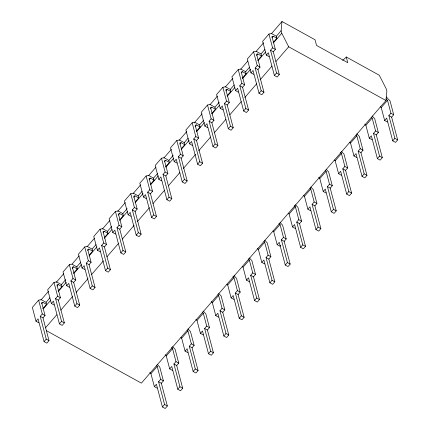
<?xml version="1.0" encoding="UTF-8"?>
<svg xmlns="http://www.w3.org/2000/svg" width="430" height="430" viewBox="0 0 430 430"><rect width="100%" height="100%" fill="white"/><g stroke="black" fill="none" stroke-linecap="round" stroke-linejoin="round"><path stroke-width="0.64" d="M46.451 330.697L141.379 383.135L385.968 100.523L288.691 46.789L281.784 33.255L281.113 30.718L282.01 21.5L315.034 39.743L316.539 45.429L347.762 62.678L346.257 56.991A19.973 16.136 -14.8 0 1 342.597 60.307M385.968 100.523L386.866 91.3L386.194 88.763L379.281 75.234L346.257 56.991M42.817 308.708L46.59 304.349L46.058 302.322L41.156 299.613L38.635 300.167L32.347 307.428L35.991 321.226L38.77 322.763M58.168 290.97L61.941 286.611L61.404 284.585L56.507 281.876L53.981 282.429L47.698 289.691L51.342 303.489L54.121 305.026M73.939 272.749L77.293 268.874L76.755 266.847L71.853 264.138L69.332 264.692L63.049 271.953L66.693 285.751L69.472 287.288M89.29 255.011L92.644 251.136L92.106 249.11L87.204 246.401L84.683 246.954L78.4 254.216L82.044 268.014L84.823 269.551M104.243 237.731L108.016 233.377L107.478 231.351L102.576 228.642L100.056 229.195L93.772 236.457L97.416 250.255L100.195 251.792M119.594 219.993L123.367 215.64L122.829 213.613L117.927 210.904L115.407 211.458L109.123 218.72L112.767 232.517L115.546 234.054M135.364 201.772L138.718 197.902L138.18 195.876L133.279 193.167L130.758 193.72L124.474 200.982L128.119 214.78L130.897 216.317M150.296 184.518L154.069 180.165L153.531 178.138L148.629 175.429L146.109 175.983L139.825 183.244L143.47 197.042L146.248 198.579M165.647 166.781L169.415 162.427L168.882 160.401L163.98 157.692L161.46 158.245L155.176 165.507L158.821 179.305L161.599 180.842M181.417 148.56L184.766 144.69L184.233 142.663L179.331 139.954L176.811 140.508L170.527 147.769L174.172 161.567L176.95 163.104M196.349 131.311L200.117 126.952L199.584 124.926L194.682 122.217L192.162 122.77L185.873 130.032L189.523 143.83L192.301 145.367M211.7 113.574L215.468 109.215L214.935 107.188L210.033 104.479L207.513 105.033L201.224 112.294L204.874 126.092L207.652 127.629M227.051 95.836L230.819 91.477L230.286 89.451L225.384 86.742L222.864 87.295L216.575 94.557L220.225 108.355L223.003 109.892M242.402 78.099L246.17 73.74L245.637 71.713L240.736 69.01L238.215 69.558L231.926 76.819L235.575 90.622L238.354 92.154M257.769 60.334L261.542 55.981L261.005 53.954L256.103 51.245L253.582 51.799L247.298 59.06L250.943 72.858L253.721 74.395M273.12 42.597L276.893 38.243L276.356 36.217L271.454 33.508L268.933 34.061L262.649 41.323L266.294 55.121L269.072 56.658M40.936 300.054L48.402 291.427M56.309 282.295L63.769 273.668M72.116 264.031L79.142 255.909M87.043 246.777L94.509 238.15M102.415 229.018L109.876 220.391M117.782 211.259L125.248 202.637M133.149 193.5L140.615 184.878M148.522 175.746L155.988 167.119M163.889 157.987L171.355 149.361M179.256 140.228L186.722 131.601M194.188 122.975L202.095 113.843M209.996 104.71L217.462 96.083M225.363 86.951L232.829 78.325M240.736 69.192L247.761 61.076M256.103 51.433L263.568 42.812M271.47 33.68L282.01 21.5M41.651 303.763L42.909 302.312L46.59 304.349M57.002 286.025L58.26 284.574L61.941 286.611M72.353 268.293L73.611 266.837L77.293 268.874M87.704 250.556L88.956 249.099L92.644 251.136M103.071 232.791L104.329 231.34L108.016 233.377M118.422 215.054L119.68 213.602L123.367 215.64M133.773 197.316L135.031 195.865L138.718 197.902M149.124 179.579L150.382 178.127L154.069 180.165M164.475 161.841L165.733 160.39L169.415 162.427M179.826 144.104L181.084 142.652L184.766 144.69M195.177 126.366L196.435 124.915L200.117 126.952M210.528 108.634L211.786 107.177L215.468 109.215M225.879 90.897L227.137 89.44L230.819 91.477M241.649 72.675L242.488 71.703L246.17 73.74M256.602 55.395L257.86 53.944L261.542 55.981M271.953 37.657L273.206 36.206L276.893 38.243M46.058 302.322L49.939 297.834M61.404 284.585L65.725 279.597M76.755 266.847L80.641 262.359M92.106 249.11L96.003 244.611M107.478 231.351L111.795 226.363M122.829 213.613L127.146 208.625M138.18 195.876L142.067 191.388M153.531 178.138L157.418 173.65M168.882 160.401L173.199 155.413M184.233 142.663L188.12 138.175M199.584 124.926L203.471 120.438M214.935 107.188L219.252 102.2M230.286 89.451L234.173 84.963M245.637 71.713L249.529 67.214M261.005 53.954L264.891 49.466M276.356 36.217L281.113 30.718M43.344 308.767L50.81 300.14M58.276 291.513L66.177 282.381M73.643 273.754L81.549 264.622M89.015 256L96.917 246.863M104.382 238.242L111.848 229.615M119.75 220.482L127.656 211.35M135.122 202.724L143.023 193.591M150.93 184.459L158.396 175.832M165.856 167.205L173.322 158.579M181.229 149.447L189.13 140.314M196.596 131.688L204.503 122.555M211.963 113.934L219.429 105.307M227.336 96.175L234.801 87.548M242.703 78.416L250.609 69.284M258.07 60.657L265.536 52.03M273.442 42.898L281.784 33.255M35.991 321.226L38.06 318.84L44.07 341.592L46.848 343.129L49.004 340.641L42.989 317.888L40.21 316.351L42.28 313.964L38.635 300.167M51.342 303.489L53.411 301.102L59.421 323.854L62.199 325.392L64.355 322.903L58.34 300.151L55.561 298.619L57.631 296.227L53.981 282.429M66.693 285.751L68.762 283.365L74.772 306.117L77.55 307.654L79.706 305.166L73.691 282.413L70.912 280.881L72.982 278.489L69.332 264.692M82.044 268.014L84.113 265.627L90.123 288.379L92.901 289.917L95.057 287.428L89.042 264.676L86.263 263.144L88.333 260.752L84.683 246.954M97.416 250.255L99.486 247.868L105.495 270.62L108.274 272.152L110.424 269.669L104.415 246.917L101.636 245.379L103.7 242.993L100.056 229.195M112.767 232.517L114.837 230.131L120.846 252.883L123.625 254.415L125.775 251.932L119.766 229.179L116.987 227.642L119.051 225.255L115.407 211.458M128.119 214.78L130.188 212.393L136.197 235.145L138.976 236.683L141.126 234.194L135.117 211.442L132.338 209.904L134.402 207.518L130.758 193.72M143.47 197.042L145.533 194.656L151.548 217.408L154.327 218.945L156.477 216.457L150.468 193.704L147.689 192.167L149.753 189.78L146.109 175.983M158.821 179.305L160.885 176.918L166.899 199.671L169.678 201.208L171.828 198.719L165.819 175.967L163.04 174.429L165.104 172.043L161.46 158.245M174.172 161.567L176.236 159.181L182.25 181.933L185.029 183.47L187.179 180.982L181.17 158.229L178.391 156.692L180.455 154.305L176.811 140.508M189.523 143.83L191.587 141.443L197.601 164.196L200.38 165.733L202.53 163.244L196.521 140.492L193.742 138.96L195.806 136.568L192.162 122.77M204.874 126.092L206.938 123.706L212.952 146.458L215.731 147.995L217.881 145.507L211.872 122.754L209.093 121.222L211.157 118.831L207.513 105.033M220.225 108.355L222.288 105.968L228.303 128.72L231.082 130.258L233.232 127.769L227.217 105.017L224.439 103.485L226.508 101.093L222.864 87.295M235.575 90.622L237.639 88.231L243.654 110.983L246.433 112.52L248.583 110.032L242.568 87.279L239.79 85.747L241.859 83.356L238.215 69.558M250.943 72.858L253.012 70.472L259.021 93.224L261.8 94.756L263.955 92.273L257.941 69.52L255.162 67.983L257.231 65.597L253.582 51.799M266.294 55.121L268.363 52.734L274.372 75.486L277.151 77.024L279.306 74.535L273.292 51.783L270.513 50.245L272.582 47.859L268.933 34.061M42.989 317.888L45.059 315.502L41.645 302.586L42.909 302.312M58.34 300.151L60.41 297.764L56.996 284.848L58.26 284.574M73.691 282.413L75.761 280.027L72.347 267.116L73.611 266.837M89.042 264.676L91.112 262.289L87.698 249.378L88.956 249.099M104.415 246.917L106.479 244.525L103.071 231.614L104.329 231.34M119.766 229.179L121.83 226.793L118.422 213.877L119.68 213.602M135.117 211.442L137.181 209.055L133.773 196.139L135.031 195.865M150.468 193.704L152.532 191.318L149.124 178.402L150.382 178.127M165.819 175.967L167.883 173.58L164.475 160.664L165.733 160.39M181.17 158.229L183.234 155.843L179.821 142.927L181.084 142.652M196.521 140.492L198.585 138.105L195.172 125.189L196.435 124.915M211.872 122.754L213.936 120.368L210.523 107.457L211.786 107.177M227.217 105.017L229.287 102.63L225.874 89.719L227.137 89.44M242.568 87.279L244.638 84.893L241.225 71.982L242.488 71.703M257.941 69.52L260.01 67.134L256.597 54.218L257.86 53.944M273.292 51.783L275.361 49.396L271.948 36.48L273.206 36.206M45.424 327.88L56.841 314.69M60.791 310.121L72.648 296.421M76.164 292.362L88.016 278.661M91.531 274.603L103.388 260.902M106.898 256.844L118.314 243.654M122.27 239.085L134.122 225.39M137.197 221.837L149.495 207.631M153.005 203.573L164.421 190.377M168.377 185.814L179.794 172.618M183.304 168.56L195.602 154.354M198.676 150.801L210.528 137.106M214.484 132.537L225.9 119.346M229.851 114.778L241.268 101.587M244.783 97.529L256.64 83.829M260.15 79.77L272.007 66.07M275.958 61.506L288.691 46.789M44.07 341.592L46.225 339.109L40.21 316.351M59.421 323.854L61.576 321.371L55.561 298.619M74.772 306.117L76.927 303.634L70.912 280.881M90.123 288.379L92.278 285.896L86.263 263.144M105.495 270.62L107.645 268.132L101.636 245.379M120.846 252.883L122.996 250.394L116.987 227.642M136.197 235.145L138.347 232.657L132.338 209.904M151.548 217.408L153.698 214.919L147.689 192.167M166.899 199.671L169.049 197.187L163.04 174.429M182.25 181.933L184.4 179.45L178.391 156.692M197.601 164.196L199.751 161.712L193.742 138.96M212.952 146.458L215.102 143.975L209.093 121.222M228.303 128.72L230.453 126.237L224.439 103.485M243.654 110.983L245.804 108.5L239.79 85.747M259.021 93.224L261.177 90.735L255.162 67.983M274.372 75.486L276.528 72.998L270.513 50.245M157.122 388.134L154.343 386.602L150.93 373.686L157.213 366.425L156.472 365.624M172.473 370.397L169.694 368.865L166.281 355.949L172.564 348.687L171.452 347.488M187.84 352.638L185.061 351.1L181.653 338.19L187.937 330.928L187.195 330.127M203.191 334.9L200.412 333.363L197.004 320.452L203.288 313.19L202.17 311.992M218.542 317.163L215.763 315.625L212.355 302.715L218.639 295.453L217.892 294.652M233.893 299.425L231.114 297.888L227.706 284.977L233.99 277.715L232.872 276.517M249.244 281.688L246.465 280.156L243.057 267.24L249.341 259.978L248.223 258.779M264.595 263.95L261.816 262.418L258.403 249.502L264.692 242.24L263.945 241.44M280.774 245.256L279.946 246.213L277.167 244.681L273.754 231.765L280.043 224.503L278.925 223.304M295.297 228.475L292.518 226.943L289.105 214.027L295.394 206.766L294.276 205.567M310.648 210.738L307.869 209.206L304.456 196.29L310.745 189.028L309.998 188.227M325.999 193L323.22 191.468L319.807 178.552L326.096 171.291L325.349 170.49M341.372 175.241L338.593 173.704L335.18 160.793L341.463 153.531L340.35 152.333M356.723 157.504L353.944 155.966L350.531 143.056L356.814 135.794L356.072 134.993M372.074 139.766L369.295 138.229L365.882 125.318L372.165 118.056L371.423 117.256M387.425 122.029L384.646 120.497L381.233 107.581L387.516 100.319L386.027 98.717M154.343 386.602L156.407 384.21L162.422 406.963L165.201 408.5L167.351 406.011L161.341 383.259L158.562 381.727L160.626 379.335L157.213 366.425M169.694 368.865L171.758 366.473L177.773 389.225L180.552 390.762L182.702 388.279L176.692 365.521L173.913 363.99L175.977 361.603L172.564 348.687M185.061 351.1L187.131 348.714L193.14 371.466L195.919 373.004L198.074 370.515L192.059 347.762L189.281 346.225L191.35 343.839L187.937 330.928M200.412 333.363L202.482 330.976L208.491 353.729L211.27 355.266L213.425 352.777L207.41 330.025L204.632 328.493L206.701 326.101L203.288 313.19M215.763 315.625L217.833 313.239L223.842 335.991L226.621 337.529L228.776 335.04L222.761 312.287L219.983 310.756L222.052 308.364L218.639 295.453M231.114 297.888L233.184 295.501L239.193 318.254L241.972 319.791L244.127 317.302L238.112 294.55L235.334 293.018L237.403 290.626L233.99 277.715M246.465 280.156L248.535 277.764L254.544 300.516L257.323 302.053L259.473 299.565L253.463 276.812L250.685 275.281L252.754 272.889L249.341 259.978M261.816 262.418L263.886 260.026L269.895 282.779L272.674 284.316L274.824 281.827L268.815 259.075L266.036 257.543L268.105 255.151L264.692 242.24M277.167 244.681L279.237 242.289L285.246 265.041L288.025 266.578L290.175 264.09L284.165 241.337L281.387 239.806L283.456 237.414L280.043 224.503M292.518 226.943L294.588 224.551L300.597 247.304L303.376 248.841L305.526 246.352L299.517 223.6L296.738 222.068L298.802 219.676L295.394 206.766M307.869 209.206L309.939 206.814L315.948 229.566L318.727 231.103L320.877 228.62L314.867 205.862L312.089 204.331L314.153 201.944L310.745 189.028M323.22 191.468L325.29 189.076L331.299 211.834L334.078 213.366L336.228 210.883L330.219 188.125L327.44 186.593L329.504 184.207L326.096 171.291M338.593 173.704L340.657 171.317L346.671 194.07L349.45 195.607L351.6 193.118L345.591 170.366L342.812 168.834L344.876 166.442L341.463 153.531M353.944 155.966L356.008 153.58L362.022 176.332L364.801 177.869L366.951 175.381L360.942 152.628L358.163 151.097L360.227 148.705L356.814 135.794M369.295 138.229L371.359 135.842L377.373 158.595L380.152 160.132L382.302 157.643L376.288 134.891L373.509 133.359L375.578 130.967L372.165 118.056M384.646 120.497L386.71 118.105L392.724 140.857L395.503 142.394L397.653 139.906L391.639 117.153L388.86 115.622L390.929 113.23L387.516 100.319M161.341 383.259L163.405 380.873L159.761 367.075L157.278 364.409M176.692 365.521L178.756 363.135L175.112 349.337L172.629 346.671M192.059 347.762L194.129 345.376L190.479 331.573L188.001 328.907M207.41 330.025L209.48 327.638L205.83 313.835L203.352 311.169M222.761 312.287L224.831 309.901L221.181 296.098L218.703 293.432M238.112 294.55L240.182 292.163L236.532 278.361L234.054 275.694M253.463 276.812L255.533 274.426L251.883 260.628L249.4 257.957M268.815 259.075L270.884 256.688L267.234 242.891L264.751 240.22M284.165 241.337L286.229 238.951L282.585 225.153L280.102 222.487M299.517 223.6L301.581 221.213L297.936 207.416L295.453 204.75M314.867 205.862L316.931 203.476L313.287 189.678L310.804 187.012M330.219 188.125L332.283 185.738L328.638 171.941L326.155 169.275M345.591 170.366L347.655 167.979L344.011 154.176L341.527 151.51M360.942 152.628L363.006 150.242L359.362 136.439L356.879 133.773M376.288 134.891L378.357 132.505L374.713 118.701L372.229 116.035M391.639 117.153L393.708 114.767L390.064 100.969L386.339 96.965M162.422 406.963L164.572 404.479L158.562 381.727M177.773 389.225L179.923 386.742L173.913 363.99M193.14 371.466L195.295 368.983L189.281 346.225M208.491 353.729L210.646 351.245L204.632 328.493M223.842 335.991L225.997 333.508L219.983 310.756M239.193 318.254L241.348 315.77L235.334 293.018M254.544 300.516L256.699 298.033L250.685 275.281M269.895 282.779L272.045 280.296L266.036 257.543M285.246 265.041L287.396 262.558L281.387 239.806M300.597 247.304L302.747 244.821L296.738 222.068M315.948 229.566L318.098 227.083L312.089 204.331M331.299 211.834L333.449 209.345L327.44 186.593M346.671 194.07L348.821 191.587L342.812 168.834M362.022 176.332L364.172 173.849L358.163 151.097M377.373 158.595L379.523 156.111L373.509 133.359M392.724 140.857L394.874 138.374L388.86 115.622M272.582 47.859L275.361 49.396M390.929 113.23L393.708 114.767M276.528 72.998L279.306 74.535M394.874 138.374L397.653 139.906M257.231 65.597L260.01 67.134M375.578 130.967L378.357 132.505M261.177 90.735L263.955 92.273M379.523 156.111L382.302 157.643M241.859 83.356L244.638 84.893M360.227 148.705L363.006 150.242M245.804 108.5L248.583 110.032M364.172 173.849L366.951 175.381M226.508 101.093L229.287 102.63M344.876 166.442L347.655 167.979M230.453 126.237L233.232 127.769M348.821 191.587L351.6 193.118M211.157 118.831L213.936 120.368M329.504 184.207L332.283 185.738M215.102 143.975L217.881 145.507M333.449 209.345L336.228 210.883M195.806 136.568L198.585 138.105M314.153 201.944L316.931 203.476M199.751 161.712L202.53 163.244M318.098 227.083L320.877 228.62M180.455 154.305L183.234 155.843M298.802 219.676L301.581 221.213M184.4 179.45L187.179 180.982M302.747 244.821L305.526 246.352M165.104 172.043L167.883 173.58M283.456 237.414L286.229 238.951M169.049 197.187L171.828 198.719M287.396 262.558L290.175 264.09M149.753 189.78L152.532 191.318M268.105 255.151L270.884 256.688M153.698 214.919L156.477 216.457M272.045 280.296L274.824 281.827M134.402 207.518L137.181 209.055M252.754 272.889L255.533 274.426M138.347 232.657L141.126 234.194M256.699 298.033L259.473 299.565M119.051 225.255L121.83 226.793M237.403 290.626L240.182 292.163M122.996 250.394L125.775 251.932M241.348 315.77L244.127 317.302M103.7 242.993L106.479 244.525M222.052 308.364L224.831 309.901M107.645 268.132L110.424 269.669M225.997 333.508L228.776 335.04M88.333 260.752L91.112 262.289M206.701 326.101L209.48 327.638M92.278 285.896L95.057 287.428M210.646 351.245L213.425 352.777M72.982 278.489L75.761 280.027M191.35 343.839L194.129 345.376M76.927 303.634L79.706 305.166M195.295 368.983L198.074 370.515M57.631 296.227L60.41 297.764M175.977 361.603L178.756 363.135M61.576 321.371L64.355 322.903M179.923 386.742L182.702 388.279M42.28 313.964L45.059 315.502M160.626 379.335L163.405 380.873M46.225 339.109L49.004 340.641M164.572 404.479L167.351 406.011M380.486 106.78L381.233 107.581M364.764 124.119L365.882 125.318M349.784 142.255L350.531 143.056M334.433 159.992L335.18 160.793M318.689 177.353L319.807 178.552M303.714 195.494L304.456 196.29M288.363 213.232L289.105 214.027M273.012 230.964L273.754 231.765M257.291 248.303L258.403 249.502M242.31 266.439L243.057 267.24M226.959 284.176L227.706 284.977M211.237 301.516L212.355 302.715M195.886 319.254L197.004 320.452M180.906 337.389L181.653 338.19M165.163 354.75L166.281 355.949M149.812 372.488L150.93 373.686"/></g></svg>
